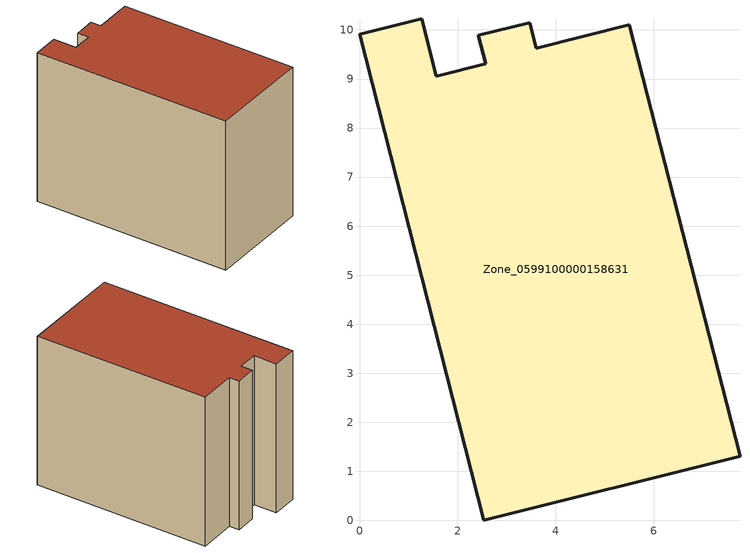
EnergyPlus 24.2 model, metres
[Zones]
Zone_0599100000158631
 floor ground (C_G): 1.57,9.06 2.57,9.31 2.42,9.89 3.47,10.15 3.6,9.63 5.5,10.11 7.76,1.31 2.53,0 0,9.91 1.27,10.23 z0
 wall outside (C_F): 2.53,0 7.76,1.31 5.5,10.11 3.6,9.63 3.47,10.15 2.42,9.89 2.57,9.31 1.57,9.06 1.27,10.23 0,9.91 2.53,0 z0:8.03
 roof outside (C_R): 2.57,9.31 1.57,9.06 1.27,10.23 0,9.91 2.53,0 7.76,1.31 5.5,10.11 3.6,9.63 3.47,10.15 2.42,9.89 z8.03
[BUILDING]
Pand.0599100000158631: North Axis=0; Terrain=City; Loads Convergence Tolerance Value=0.04; Temperature Convergence Tolerance Value=0.4; Solar Distribution=FullExterior; Maximum Number of Warmup Days=25; Minimum Number of Warmup Days=1
[Site:Location]
Rotterdam.The.Hague.AP_ZH_NLD Design_Conditions: Latitude=51.96; Longitude=4.45; Time Zone=1; Elevation=-4.5
[SITE:GROUNDTEMPERATURE:BUILDINGSURFACE]
18, 18, 18, 18, 18, 18, 18, 18, 18, 18, 18, 18
[MATERIAL] Thermal Absorptance=0.9; Solar Absorptance=0.7; Visible Absorptance=0.7
Name | Roughness | Thickness | Conductivity | Density | Specific Heat
G.TI.1975-1991 | MediumSmooth | 0.15 | 0.288461 | 540 | 1210
F.TI.1975-1991 | Rough | 0.3 | 0.230769 | 1920 | 840
R.TI.1975-1991 | MediumRough | 0.2 | 0.153846 | 1500 | 1000
[CONSTRUCTION]
C_G: G.TI.1975-1991
C_F: F.TI.1975-1991
C_R: R.TI.1975-1991
[ZONE]
Zone_0599100000158631: Type=1; Multiplier=1; Ceiling Height=Autocalculate; Volume=Autocalculate; Floor Area=autocalculate; Part of Total Floor Area=Yes
[ZONEINFILTRATION:DESIGNFLOWRATE]
Infil_Zone_0599100000158631: Zone or ZoneList or Space or SpaceList=Zone_0599100000158631; Schedule=AlwaysOn; Design Flow Rate Calculation Method=Flow/Area; Flow Rate per Floor Area=0.003; Constant Term Coefficient=1; Temperature Term Coefficient=0; Velocity Term Coefficient=0; Velocity Squared Term Coefficient=0
[HVACTEMPLATE:ZONE:IDEALLOADSAIRSYSTEM]
Zone_0599100000158631: Maximum Heating Supply Air Temperature=50; Minimum Cooling Supply Air Temperature=13; Maximum Heating Supply Air Humidity Ratio=0.0156; Minimum Cooling Supply Air Humidity Ratio=0.0077; Heating Limit=NoLimit; Cooling Limit=NoLimit; Dehumidification Control Type=ConstantSensibleHeatRatio; Cooling Sensible Heat Ratio=0.7; Dehumidification Setpoint=60; Humidification Control Type=None; Humidification Setpoint=30; Outdoor Air Method=None; Outdoor Air Flow Rate per Person=0.00944; Outdoor Air Flow Rate per Zone Floor Area=0; Outdoor Air Flow Rate per Zone=0; Demand Controlled Ventilation Type=None; Outdoor Air Economizer Type=NoEconomizer; Heat Recovery Type=None; Sensible Heat Recovery Effectiveness=0.7; Latent Heat Recovery Effectiveness=0.65
[ZONECONTROL:THERMOSTAT]
ThermostatControl_Zone_0599100000158631: Zone or ZoneList=Zone_0599100000158631; Control Type Schedule=DualSetpointControlType; Control 1=Thermostat_Zone_0599100000158631; Temperature Difference Between Cutout And Setpoint=0
[THERMOSTATSETPOINT:DUALSETPOINT]
Thermostat_Zone_0599100000158631: Heating Setpoint Temperature Schedule=HeatingSetpoint_Zone_0599100000158631; Cooling Setpoint Temperature Schedule=CoolingSetpoint_Zone_0599100000158631
[SCHEDULE:COMPACT]
HeatingSetpoint_Zone_0599100000158631: Through: 12/31, For: AllDays, Until: 24:00, 21
CoolingSetpoint_Zone_0599100000158631: Through: 12/31, For: AllDays, Until: 24:00, 24
DualSetpointControlType: Through: 12/31, For: AllDays, Until: 24:00, 4
AlwaysOn: Through: 12/31, For: AllDays, Until: 24:00, 1
